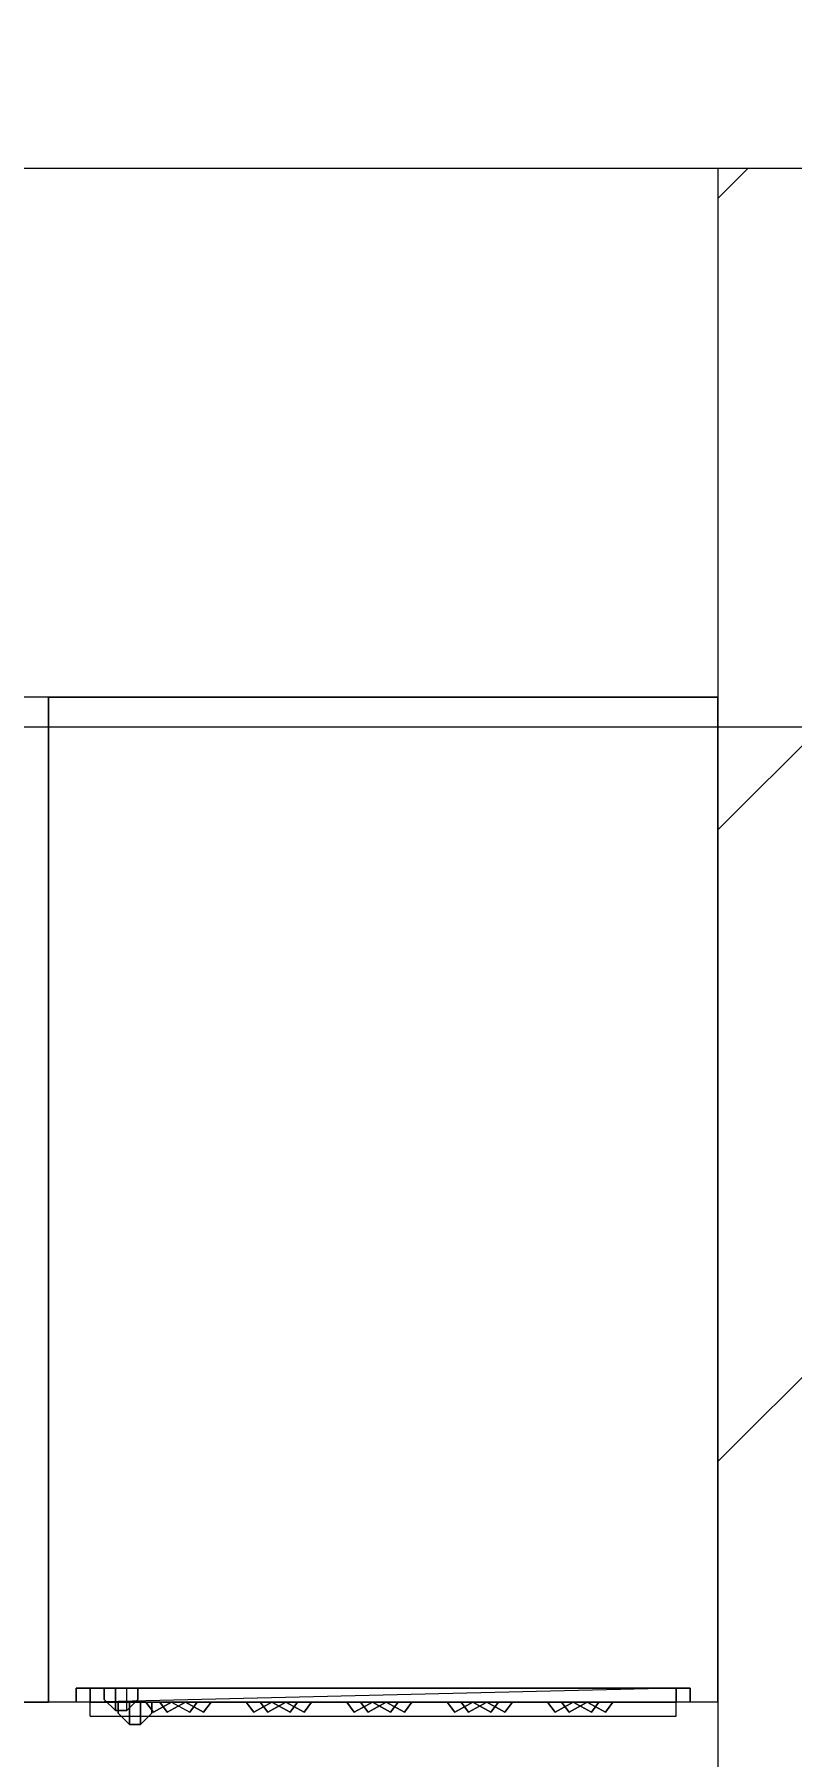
# Model space of a CAD drawing. Header units: inches. Extents: x 1913 to 24953, y -2945 to 1064.
# Drawn here: x 22859.47 to 22873.04, y 186.6 to 217.45 of the extents above; entities that cross this region are included whole.
import ezdxf

# ---------------------------------------------------------------- set-up
doc = ezdxf.new("R2010")
doc.units = ezdxf.units.IN
doc.header["$MEASUREMENT"] = 0
for name, color, linetype, lineweight in [('A-ANNO-DIMS', 211, 'Continuous', 9), ('A-WALL', 113, 'Continuous', 13), ('A-WALL-PATT', 111, 'Continuous', 50), ('G-IMPT', 8, 'Continuous', 9), ('Q-SPCQ', 91, 'Continuous', 9)]:
    doc.layers.add(name, color=color, linetype=linetype, lineweight=lineweight)
doc.styles.add('Arial', font='arial.ttf', dxfattribs={"height": 12})
doc.dimstyles.new('Linear_-_3_32__Arial', dxfattribs={"dimscale": 12, "dimtxt": 12.243113, "dimasz": 1.333333, "dimexe": 1, "dimexo": 0.666667, "dimgap": 0.666667, "dimtad": 1, "dimdec": 5, "dimrnd": 0.03125, "dimzin": 1, "dimdsep": 46, "dimlunit": 4, "dimtxsty": 'Arial', "dimblk1": 'OBLIQUE', "dimblk2": 'OBLIQUE', "dimsah": 1, "dimcen": 0.09, "dimdle": 1, "dimazin": 0, "dimtfac": 1, "dimtdec": 4, "dimtix": 1, "dimtmove": 0, "dimatfit": 3, "dimfxl": 1, "dimtvp": 1, "dimtfill": 1, "dimfrac": 2, "dimtolj": 1, "dimtzin": 0, "dimarcsym": 2})
pattern_1 = [(45, (23317.1235, 399.692), (-5.65685, 5.65685), [])]

# ---------------------------------------------------------------- blocks, each defined once
blk = doc.blocks.new('Locker_Block_-_small_296 - 12ZLKR06_dwg-421959-FloorPlan')
at = {"layer": 'G-IMPT'}
for p, q in [((0, 36), (18, 36)), ((0, 36), (0, 24)), ((18, 36), (0, 36)), ((0, 36), (0, 24)), ((0, 24), (0, 36)), ((0, 36), (0, 36)), ((0, 36), (0, 24)), ((18, 36), (0, 36)), ((18, 36), (0, 36)), ((0, 36), (0, 36)), ((18, 36), (18, 24)), ((18, 36), (18, 24)), ((18, 36), (18, 36)), ((18, 36), (18, 36)), ((18, 36), (18, 35.5)), ((18, 36), (18, 35.5)), ((17.75, 35.5), (18, 35.5)), ((17.75, 35.5), (17.75, 24.5)), ((17.75, 24.5), (17.75, 35.5)), ((17.75, 35.5), (18, 35.5)), ((17.75, 35.25), (17.75, 35.5)), ((17.75, 35.5), (17.75, 24.5)), ((17.75, 35.5), (17.75, 35.25)), ((17.75, 35.5), (17.75, 35.25)), ((17.75, 35.25), (17.75, 35.5)), ((17.75, 35.25), (17.75, 35.5)), ((17.75, 35.5), (17.75, 35.25)), ((17.75, 35.5), (17.75, 35.25)), ((17.75, 35.5), (17.75, 35.25)), ((17.75, 35.25), (17.75, 35.5)), ((17.75, 35.25), (17.75, 35.5)), ((17.75, 35.25), (17.75, 35.5)), ((17.75, 35.5), (17.75, 35.25)), ((17.75, 35.5), (17.75, 35.25)), ((17.75, 35.25), (17.75, 35.5)), ((17.75, 35.5), (17.75, 24.5)), ((17.75, 35.5), (17.75, 24.5)), ((17.75, 35.5), (17.75, 24.5)), ((17.75, 35.5), (17.75, 35.25)), ((17.75, 35.5), (17.75, 35.25)), ((17.75, 35.5), (17.75, 24.5)), ((17.75, 24.5), (17.75, 35.5)), ((17.75, 35.5), (17.75, 24.5)), ((17.75, 24.5), (17.75, 35.5)), ((17.75, 24.5), (17.75, 35.5)), ((17.75, 24.5), (17.75, 35.5)), ((17.75, 35.5), (17.75, 35.25)), ((17.75, 35.5), (17.75, 35.25)), ((17.75, 35.5), (17.75, 24.5)), ((17.75, 35.5), (17.75, 24.5)), ((17.75, 35.25), (17.75, 35.5)), ((17.75, 35.5), (17.75, 35.5)), ((17.75, 35.5), (17.75, 35.25)), ((17.75, 35.5), (17.75, 35.25)), ((17.75, 35.5), (17.75, 35.5)), ((17.75, 35.5), (17.75, 35.25)), ((17.75, 35.25), (17.75, 35.5)), ((17.75, 35.5), (17.75, 35.5)), ((17.75, 35.5), (17.75, 35.25)), ((17.75, 35.25), (17.75, 35.5)), ((17.75, 35.25), (17.75, 35.5)), ((17.75, 35.5), (17.75, 35.5)), ((17.75, 35.25), (17.75, 35.5)), ((17.75, 35.25), (17.75, 35.5)), ((17.75, 35.5), (17.75, 35.5)), ((17.75, 35.5), (17.75, 35.5)), ((17.75, 35.5), (17.75, 35.25)), ((17.75, 35.25), (17.75, 35.5)), ((17.75, 35.5), (18, 35.5)), ((17.75, 35.5), (17.75, 35.5)), ((17.75, 35.5), (17.75, 35.5)), ((17.75, 35.5), (18, 35.5)), ((17.75, 35.5), (18, 35.5)), ((17.75, 35.5), (17.75, 35.5)), ((18, 35.5), (17.75, 35.5)), ((17.75, 35.5), (17.75, 35.5)), ((17.75, 35.5), (18, 35.5)), ((17.75, 35.5), (18, 35.5)), ((17.75, 35.5), (18, 35.5)), ((17.75, 35.5), (17.75, 35.5)), ((17.75, 35.5), (18, 35.5)), ((17.75, 35.5), (17.75, 35.5)), ((18, 35.5), (17.75, 35.5)), ((18, 35.5), (17.75, 35.5)), ((18, 35.5), (18, 24.5)), ((18, 35.5), (18, 24.5)), ((18, 35.5), (18, 35.5)), ((18, 35.5), (18, 35.5)), ((18, 35.5), (18, 35.5)), ((18, 35.5), (18, 35.5)), ((18, 35.5), (18, 35.5)), ((18, 35.5), (18, 35.5)), ((18, 35.5), (18, 35.5)), ((18, 35.5), (18, 24.5)), ((18, 35.5), (18, 24.5)), ((18, 35.5), (18, 35.5)), ((18, 35.5), (18, 24.5)), ((18, 35.5), (18, 24.5)), ((18, 35.5), (18, 35.5)), ((17.75, 24.75), (17.75, 35.25)), ((18, 35.25), (17.75, 35.25)), ((17.75, 24.75), (17.75, 35.25)), ((18, 35.25), (17.75, 35.25)), ((17.75, 24.75), (17.75, 35.25)), ((17.75, 35.25), (18, 35.25)), ((17.75, 35.25), (17.75, 24.75)), ((17.75, 35.25), (18, 35.25)), ((17.75, 24.75), (17.75, 35.25)), ((18, 35.25), (17.75, 35.25)), ((17.75, 24.75), (17.75, 35.25)), ((17.75, 35.25), (18, 35.25)), ((17.75, 35.25), (17.75, 24.75)), ((17.75, 35.25), (18, 35.25)), ((17.75, 35.25), (17.75, 24.75)), ((17.75, 35.25), (18, 35.25)), ((18, 35.25), (17.75, 35.25)), ((17.75, 24.75), (17.75, 35.25)), ((17.75, 24.75), (17.75, 35.25)), ((17.75, 35.25), (18, 35.25)), ((18, 35.25), (17.75, 35.25)), ((17.75, 35.25), (17.75, 24.75)), ((17.75, 35.25), (17.75, 24.75)), ((17.75, 35.25), (18, 35.25)), ((17.75, 24.75), (17.75, 35.25)), ((17.75, 35.25), (18, 35.25)), ((17.75, 35.25), (17.75, 24.75)), ((17.75, 35.25), (18, 24.75)), ((17.75, 35.25), (18, 24.75)), ((17.75, 35.25), (18, 35.25)), ((17.75, 24.75), (17.75, 35.25)), ((17.75, 24.75), (17.75, 35.25)), ((17.75, 24.75), (17.75, 35.25)), ((17.75, 24.75), (17.75, 35.25)), ((17.75, 24.75), (17.75, 35.25)), ((17.75, 24.75), (17.75, 35.25)), ((17.75, 24.75), (17.75, 35.25)), ((17.75, 35.25), (17.75, 24.75)), ((17.75, 35.25), (17.75, 24.75)), ((17.75, 24.75), (17.75, 35.25)), ((17.75, 35.25), (17.75, 24.75)), ((17.75, 35.25), (17.75, 24.75)), ((17.75, 24.75), (17.75, 35.25)), ((17.75, 24.75), (17.75, 35.25)), ((17.75, 35.25), (17.75, 24.75)), ((17.75, 35.25), (17.75, 35.25)), ((17.75, 35.25), (17.75, 35.25)), ((17.75, 35.25), (17.75, 35.25)), ((17.75, 35.25), (17.75, 35.25)), ((17.75, 35.25), (17.75, 35.25)), ((17.75, 35.25), (17.75, 35.25)), ((18, 35.25), (17.75, 35.25)), ((18, 35.25), (17.75, 35.25)), ((17.75, 35.25), (17.75, 35.25)), ((18, 35.25), (17.75, 35.25)), ((17.75, 35.25), (17.75, 35.25)), ((17.75, 35.25), (18, 35.25)), ((18, 35.25), (17.75, 35.25)), ((17.75, 35.25), (17.75, 35.25)), ((17.75, 35.25), (18, 35.25)), ((18, 35.25), (17.75, 35.25)), ((18, 35.25), (17.75, 35.25)), ((17.75, 35.25), (17.75, 35.25)), ((18, 35.25), (17.75, 35.25)), ((17.75, 35.25), (17.75, 35.25)), ((17.75, 35.25), (18, 35.25)), ((18, 35.25), (17.75, 35.25)), ((18, 35.25), (17.75, 35.25)), ((17.75, 35.25), (17.75, 35.25)), ((18.25, 35.25), (18, 35.25)), ((18, 35.25), (18, 24.75)), ((18, 24.75), (18, 35.25)), ((18, 24.75), (18, 35.25)), ((18, 24.75), (18, 35.25)), ((18, 24.75), (18, 35.25)), ((18, 24.75), (18, 35.25)), ((18, 24.75), (18, 35.25)), ((18, 24.75), (18, 35.25)), ((18, 24.75), (18, 35.25)), ((18, 35.25), (18, 24.75)), ((18, 24.75), (18, 35.25)), ((18, 35.25), (18, 24.75)), ((18, 24.75), (18, 35.25)), ((18, 24.75), (18, 35.25)), ((18, 24.75), (18, 35.25)), ((18, 35.25), (18, 35.25)), ((18, 35.25), (18, 35.25)), ((18, 35.25), (18, 35.25)), ((18, 35.25), (18, 35.25)), ((18, 35.25), (18, 35.25)), ((18, 35.25), (18, 35.25)), ((18, 35.25), (18, 24.75)), ((18, 35.25), (18, 35.25)), ((18, 24.75), (18, 35.25)), ((18, 24.75), (18, 35.25)), ((18, 24.75), (18, 35.25)), ((18, 35.25), (18, 35.25)), ((18, 35.25), (18, 24.75)), ((18, 35.25), (18, 35.25)), ((18, 24.75), (18, 35.25)), ((18, 24.75), (18, 35.25)), ((18, 24.75), (18, 35.25)), ((18, 35.25), (18, 35.25)), ((18, 24.75), (18, 35.25)), ((18, 24.75), (18, 35.25)), ((18, 35.25), (18, 35.25)), ((18, 24.75), (18, 35.25)), ((18, 24.75), (18, 35.25)), ((18, 35.25), (18, 35.25)), ((18.25, 24.75), (18.25, 35.25)), ((18, 33.656), (18, 34.116)), ((18, 33.656), (18, 34.116)), ((18, 34.116), (18.181, 33.982)), ((18, 34.116), (18.181, 33.982)), ((18, 33.656), (18, 34.116)), ((18.181, 33.982), (18, 34.116)), ((18, 34.116), (18.181, 33.982)), ((18, 34.116), (18, 33.656)), ((18.181, 33.982), (18, 34.116)), ((18.181, 33.982), (18, 34.116)), ((18, 33.656), (18, 34.116)), ((18, 34.116), (18, 33.656)), ((18, 33.656), (18, 34.116)), ((18.181, 33.982), (18, 34.116)), ((18, 34.116), (18.181, 33.982)), ((18, 34.116), (18, 33.656)), ((18.181, 33.982), (18, 34.116)), ((18.181, 33.982), (18, 34.116)), ((18, 34.116), (18, 34.116)), ((18, 34.116), (18.181, 33.982)), ((18, 34.116), (18, 34.116)), ((18.181, 33.982), (18, 34.116)), ((18, 34.116), (18.181, 33.982)), ((18, 34.116), (18, 34.116)), ((18.181, 33.982), (18, 34.116)), ((18.181, 33.982), (18, 34.116)), ((18.181, 33.982), (18, 34.116)), ((18, 34.116), (18, 34.116)), ((18, 33.656), (18.181, 33.982)), ((18, 33.656), (18.181, 33.982)), ((18, 33.656), (18.181, 33.982)), ((18.181, 33.982), (18, 33.656)), ((18.181, 33.982), (18, 33.656)), ((18.181, 33.982), (18, 33.656)), ((18, 33.656), (18.181, 33.982)), ((18.181, 33.982), (18, 33.656)), ((18.181, 33.982), (18.181, 33.982)), ((18.181, 33.982), (18.181, 33.982)), ((18.181, 33.982), (18.181, 33.982)), ((18.181, 33.982), (18.181, 33.982)), ((18.181, 33.982), (18.181, 33.982)), ((18.181, 33.982), (18.181, 33.982)), ((18.181, 33.982), (18.181, 33.982)), ((18.181, 33.982), (18.181, 33.982)), ((18, 33.407), (18, 33.866)), ((18, 33.866), (18.181, 33.732)), ((18, 33.866), (18.181, 33.732)), ((18, 33.866), (18, 33.407)), ((18, 33.407), (18, 33.866)), ((18.181, 33.732), (18, 33.866)), ((18, 33.866), (18.181, 33.732)), ((18, 33.866), (18, 33.407)), ((18.181, 33.732), (18, 33.866)), ((18.181, 33.732), (18, 33.866)), ((18, 33.866), (18, 33.866)), ((18, 33.866), (18.181, 33.732)), ((18, 33.866), (18, 33.866)), ((18.181, 33.732), (18, 33.866)), ((18, 33.407), (18.181, 33.732)), ((18.181, 33.732), (18, 33.407)), ((18, 33.407), (18.181, 33.732)), ((18.181, 33.732), (18, 33.407)), ((18, 33.196), (18, 33.656)), ((18, 33.196), (18, 33.656)), ((18, 33.656), (18, 33.196)), ((18, 33.196), (18, 33.656)), ((18, 33.656), (18, 33.196)), ((18, 33.656), (18, 33.196)), ((18, 33.656), (18, 33.196)), ((18, 33.656), (18, 33.196)), ((18.181, 33.331), (18, 33.656)), ((18.181, 33.331), (18, 33.656)), ((18, 33.656), (18.181, 33.331)), ((18, 33.656), (18.181, 33.331)), ((18, 33.656), (18.181, 33.331)), ((18, 33.656), (18.181, 33.331)), ((18, 33.656), (18.181, 33.331)), ((18, 33.656), (18.181, 33.331)), ((18, 33.656), (18, 33.656)), ((18, 33.656), (18, 33.656)), ((18, 33.656), (18, 33.656)), ((18, 33.656), (18, 33.656)), ((18.181, 33.732), (18.181, 33.732)), ((18.181, 33.732), (18.181, 33.732)), ((18.181, 33.732), (18.181, 33.732)), ((18.181, 33.732), (18.181, 33.732)), ((18, 33.407), (18, 32.946)), ((18, 32.946), (18, 33.407)), ((18, 33.407), (18, 32.946)), ((18, 32.946), (18, 33.407)), ((18, 33.407), (18.181, 33.082)), ((18.181, 33.082), (18, 33.407)), ((18, 33.407), (18.181, 33.082)), ((18, 33.407), (18.181, 33.082)), ((18, 33.407), (18, 33.407)), ((18, 33.407), (18, 33.407)), ((18, 33.196), (18.181, 33.331)), ((18, 33.196), (18.181, 33.331)), ((18, 33.196), (18.181, 33.331)), ((18.181, 33.331), (18, 33.196)), ((18, 33.196), (18.181, 33.331)), ((18.181, 33.331), (18, 33.196)), ((18, 33.196), (18.181, 33.331)), ((18.181, 33.331), (18, 33.196)), ((18.181, 33.331), (18, 33.196)), ((18.181, 33.331), (18, 33.196)), ((18, 33.196), (18.181, 33.331)), ((18.181, 33.331), (18, 33.196)), ((18, 33.196), (18.181, 33.331)), ((18.181, 33.331), (18, 33.196)), ((18.181, 33.331), (18, 33.196)), ((18.181, 33.331), (18, 33.196)), ((18.181, 33.331), (18.181, 33.331)), ((18.181, 33.331), (18.181, 33.331)), ((18.181, 33.331), (18.181, 33.331)), ((18.181, 33.331), (18.181, 33.331)), ((18.181, 33.331), (18.181, 33.331)), ((18.181, 33.331), (18.181, 33.331)), ((18.181, 33.331), (18.181, 33.331)), ((18.181, 33.331), (18.181, 33.331)), ((18, 33.196), (18, 33.196)), ((18, 33.196), (18, 33.196)), ((18, 33.196), (18, 33.196)), ((18, 33.196), (18, 33.196)), ((18, 32.946), (18.181, 33.082)), ((18.181, 33.082), (18, 32.946)), ((18, 32.946), (18.181, 33.082)), ((18, 32.946), (18.181, 33.082)), ((18, 32.946), (18.181, 33.082)), ((18.181, 33.082), (18, 32.946)), ((18.181, 33.082), (18, 32.946)), ((18.181, 33.082), (18, 32.946)), ((18.181, 33.082), (18.181, 33.082)), ((18.181, 33.082), (18.181, 33.082)), ((18.181, 33.082), (18.181, 33.082)), ((18.181, 33.082), (18.181, 33.082)), ((18, 32.946), (18, 32.946)), ((18, 32.946), (18, 32.946)), ((18, 31.856), (18, 32.316)), ((18, 31.856), (18, 32.316)), ((18, 32.316), (18.181, 32.182)), ((18, 32.316), (18.181, 32.182)), ((18, 32.316), (18.181, 32.182)), ((18, 32.316), (18, 31.856)), ((18.181, 32.182), (18, 32.316)), ((18, 32.316), (18, 31.856)), ((18, 32.316), (18.181, 32.182)), ((18, 32.316), (18, 31.856)), ((18, 32.316), (18.181, 32.182)), ((18, 32.316), (18, 31.856)), ((18, 32.316), (18.181, 32.182)), ((18, 32.316), (18, 31.856)), ((18.181, 32.182), (18, 32.316)), ((18, 32.316), (18, 31.856)), ((18, 32.316), (18.181, 32.182)), ((18, 32.316), (18, 32.316)), ((18.181, 32.182), (18, 32.316)), ((18, 32.316), (18.181, 32.182)), ((18, 32.316), (18, 32.316)), ((18.181, 32.182), (18, 32.316)), ((18, 32.316), (18.181, 32.182)), ((18, 32.316), (18, 32.316)), ((18.181, 32.182), (18, 32.316)), ((18.181, 32.182), (18, 32.316)), ((18.181, 32.182), (18, 32.316)), ((18, 32.316), (18, 32.316)), ((18, 31.856), (18.181, 32.182)), ((18, 31.856), (18.181, 32.182)), ((18.181, 32.182), (18, 31.856)), ((18.181, 32.182), (18, 31.856)), ((18.181, 32.182), (18, 31.856)), ((18.181, 32.182), (18, 31.856)), ((18.181, 32.182), (18, 31.856)), ((18.181, 32.182), (18, 31.856)), ((18.181, 32.182), (18.181, 32.182)), ((18.181, 32.182), (18.181, 32.182)), ((18.181, 32.182), (18.181, 32.182)), ((18.181, 32.182), (18.181, 32.182)), ((18.181, 32.182), (18.181, 32.182)), ((18.181, 32.182), (18.181, 32.182)), ((18.181, 32.182), (18.181, 32.182)), ((18.181, 32.182), (18.181, 32.182)), ((18, 32.066), (18, 31.607)), ((18, 32.066), (18.181, 31.932)), ((18, 31.607), (18, 32.066)), ((18.181, 31.932), (18, 32.066)), ((18, 32.066), (18.181, 31.932)), ((18, 32.066), (18, 31.607)), ((18.181, 31.932), (18, 32.066)), ((18, 32.066), (18, 31.607)), ((18, 32.066), (18, 32.066)), ((18, 32.066), (18.181, 31.932)), ((18, 32.066), (18.181, 31.932)), ((18, 32.066), (18, 32.066)), ((18, 32.066), (18.181, 31.932)), ((18, 32.066), (18.181, 31.932)), ((18, 31.607), (18.181, 31.932)), ((18, 31.607), (18.181, 31.932)), ((18.181, 31.932), (18, 31.607)), ((18.181, 31.932), (18, 31.607)), ((18, 31.396), (18, 31.856)), ((18, 31.396), (18, 31.856)), ((18, 31.396), (18, 31.856)), ((18, 31.856), (18, 31.396)), ((18, 31.396), (18, 31.856)), ((18, 31.396), (18, 31.856)), ((18, 31.396), (18, 31.856)), ((18, 31.856), (18, 31.396)), ((18.181, 31.531), (18, 31.856)), ((18, 31.856), (18.181, 31.531)), ((18, 31.856), (18.181, 31.531)), ((18.181, 31.531), (18, 31.856)), ((18, 31.856), (18.181, 31.531)), ((18.181, 31.531), (18, 31.856)), ((18.181, 31.531), (18, 31.856)), ((18, 31.856), (18.181, 31.531)), ((18, 31.856), (18, 31.856)), ((18, 31.856), (18, 31.856)), ((18, 31.856), (18, 31.856)), ((18, 31.856), (18, 31.856)), ((18.181, 31.932), (18.181, 31.932)), ((18.181, 31.932), (18.181, 31.932)), ((18.181, 31.932), (18.181, 31.932)), ((18.181, 31.932), (18.181, 31.932)), ((18, 31.607), (18, 31.146)), ((18, 31.607), (18, 31.146)), ((18, 31.146), (18, 31.607)), ((18, 31.146), (18, 31.607)), ((18, 31.607), (18.181, 31.282)), ((18, 31.607), (18.181, 31.282)), ((18.181, 31.282), (18, 31.607)), ((18.181, 31.282), (18, 31.607)), ((18, 31.607), (18, 31.607)), ((18, 31.607), (18, 31.607)), ((18, 31.396), (18.181, 31.531)), ((18, 31.396), (18.181, 31.531)), ((18, 31.396), (18.181, 31.531)), ((18.181, 31.531), (18, 31.396)), ((18, 31.396), (18.181, 31.531)), ((18, 31.396), (18.181, 31.531)), ((18, 31.396), (18.181, 31.531)), ((18.181, 31.531), (18, 31.396)), ((18, 31.396), (18.181, 31.531)), ((18.181, 31.531), (18, 31.396)), ((18.181, 31.531), (18, 31.396)), ((18.181, 31.531), (18, 31.396)), ((18, 31.396), (18.181, 31.531)), ((18.181, 31.531), (18, 31.396)), ((18.181, 31.531), (18, 31.396)), ((18.181, 31.531), (18, 31.396)), ((18.181, 31.531), (18.181, 31.531)), ((18.181, 31.531), (18.181, 31.531)), ((18.181, 31.531), (18.181, 31.531)), ((18.181, 31.531), (18.181, 31.531)), ((18.181, 31.531), (18.181, 31.531)), ((18.181, 31.531), (18.181, 31.531)), ((18.181, 31.531), (18.181, 31.531)), ((18.181, 31.531), (18.181, 31.531)), ((18, 31.396), (18, 31.396)), ((18, 31.396), (18, 31.396)), ((18, 31.396), (18, 31.396)), ((18, 31.396), (18, 31.396)), ((18, 31.146), (18.181, 31.282)), ((18, 31.146), (18.181, 31.282)), ((18, 31.146), (18.181, 31.282)), ((18, 31.146), (18.181, 31.282)), ((18.181, 31.282), (18, 31.146)), ((18.181, 31.282), (18, 31.146)), ((18.181, 31.282), (18, 31.146)), ((18.181, 31.282), (18, 31.146)), ((18.181, 31.282), (18.181, 31.282)), ((18.181, 31.282), (18.181, 31.282)), ((18.181, 31.282), (18.181, 31.282)), ((18.181, 31.282), (18.181, 31.282)), ((18, 31.146), (18, 31.146)), ((18, 31.146), (18, 31.146)), ((18, 30.056), (18, 30.516)), ((18, 30.056), (18, 30.516)), ((18, 30.516), (18.181, 30.382)), ((18, 30.516), (18.181, 30.382)), ((18, 30.056), (18, 30.516)), ((18, 30.516), (18.181, 30.382)), ((18, 30.056), (18, 30.516)), ((18.181, 30.382), (18, 30.516)), ((18, 30.056), (18, 30.516)), ((18, 30.056), (18, 30.516)), ((18, 30.516), (18.181, 30.382)), ((18.181, 30.382), (18, 30.516)), ((18, 30.056), (18, 30.516)), ((18, 30.516), (18.181, 30.382)), ((18, 30.516), (18, 30.056)), ((18.181, 30.382), (18, 30.516)), ((18.181, 30.382), (18, 30.516)), ((18.181, 30.382), (18, 30.516)), ((18, 30.516), (18, 30.516)), ((18.181, 30.382), (18, 30.516)), ((18.181, 30.382), (18, 30.516)), ((18, 30.516), (18, 30.516)), ((18, 30.516), (18.181, 30.382)), ((18, 30.516), (18, 30.516)), ((18.181, 30.382), (18, 30.516)), ((18.181, 30.382), (18, 30.516)), ((18.181, 30.382), (18, 30.516)), ((18, 30.516), (18, 30.516)), ((18, 30.056), (18.181, 30.382)), ((18, 30.056), (18.181, 30.382)), ((18, 30.056), (18.181, 30.382)), ((18, 30.056), (18.181, 30.382)), ((18, 30.056), (18.181, 30.382)), ((18, 30.056), (18.181, 30.382)), ((18, 30.056), (18.181, 30.382)), ((18.181, 30.382), (18, 30.056)), ((18, 29.807), (18, 30.266)), ((18, 29.807), (18, 30.266)), ((18, 30.266), (18.181, 30.132)), ((18, 30.266), (18.181, 30.132)), ((18, 30.266), (18.181, 30.132)), ((18, 30.266), (18, 29.807)), ((18, 29.807), (18, 30.266)), ((18, 30.266), (18.181, 30.132)), ((18, 30.266), (18.181, 30.132)), ((18, 30.266), (18, 30.266)), ((18.181, 30.132), (18, 30.266)), ((18.181, 30.132), (18, 30.266)), ((18.181, 30.132), (18, 30.266)), ((18, 30.266), (18, 30.266)), ((18.181, 30.382), (18.181, 30.382)), ((18.181, 30.382), (18.181, 30.382)), ((18.181, 30.382), (18.181, 30.382)), ((18.181, 30.382), (18.181, 30.382)), ((18.181, 30.382), (18.181, 30.382)), ((18.181, 30.382), (18.181, 30.382)), ((18.181, 30.382), (18.181, 30.382)), ((18.181, 30.382), (18.181, 30.382)), ((18, 29.807), (18.181, 30.132)), ((18, 29.807), (18.181, 30.132)), ((18, 29.807), (18.181, 30.132)), ((18.181, 30.132), (18, 29.807)), ((18, 29.596), (18, 30.056)), ((18, 29.596), (18, 30.056)), ((18, 30.056), (18, 29.596)), ((18, 29.596), (18, 30.056)), ((18, 29.596), (18, 30.056)), ((18, 29.596), (18, 30.056)), ((18, 30.056), (18, 29.596)), ((18, 29.596), (18, 30.056)), ((18.181, 29.731), (18, 30.056)), ((18, 30.056), (18.181, 29.731)), ((18, 30.056), (18.181, 29.731)), ((18.181, 29.731), (18, 30.056)), ((18.181, 29.731), (18, 30.056)), ((18.181, 29.731), (18, 30.056)), ((18, 30.056), (18.181, 29.731)), ((18.181, 29.731), (18, 30.056)), ((18, 30.056), (18, 30.056)), ((18, 30.056), (18, 30.056)), ((18, 30.056), (18, 30.056)), ((18, 30.056), (18, 30.056)), ((18.181, 30.132), (18.181, 30.132)), ((18.181, 30.132), (18.181, 30.132)), ((18.181, 30.132), (18.181, 30.132)), ((18.181, 30.132), (18.181, 30.132)), ((18, 29.807), (18, 29.346)), ((18, 29.346), (18, 29.807)), ((18, 29.346), (18, 29.807)), ((18, 29.346), (18, 29.807)), ((18, 29.807), (18.181, 29.482)), ((18.181, 29.482), (18, 29.807)), ((18.181, 29.482), (18, 29.807)), ((18.181, 29.482), (18, 29.807)), ((18, 29.807), (18, 29.807)), ((18, 29.807), (18, 29.807)), ((18, 29.596), (18.181, 29.731)), ((18, 29.596), (18.181, 29.731)), ((18.181, 29.731), (18, 29.596)), ((18, 29.596), (18.181, 29.731)), ((18, 29.596), (18.181, 29.731)), ((18, 29.596), (18.181, 29.731)), ((18.181, 29.731), (18, 29.596)), ((18, 29.596), (18.181, 29.731)), ((18, 29.596), (18.181, 29.731)), ((18.181, 29.731), (18, 29.596)), ((18, 29.596), (18.181, 29.731)), ((18, 29.596), (18.181, 29.731)), ((18, 29.596), (18.181, 29.731)), ((18.181, 29.731), (18, 29.596)), ((18, 29.596), (18.181, 29.731)), ((18.181, 29.731), (18, 29.596)), ((18.181, 29.731), (18.181, 29.731)), ((18.181, 29.731), (18.181, 29.731)), ((18.181, 29.731), (18.181, 29.731)), ((18.181, 29.731), (18.181, 29.731)), ((18.181, 29.731), (18.181, 29.731)), ((18.181, 29.731), (18.181, 29.731)), ((18.181, 29.731), (18.181, 29.731)), ((18.181, 29.731), (18.181, 29.731)), ((18, 29.596), (18, 29.596)), ((18, 29.596), (18, 29.596)), ((18, 29.596), (18, 29.596)), ((18, 29.596), (18, 29.596)), ((18.181, 29.482), (18, 29.346)), ((18, 29.346), (18.181, 29.482)), ((18.181, 29.482), (18, 29.346)), ((18, 29.346), (18.181, 29.482)), ((18.181, 29.482), (18, 29.346)), ((18.181, 29.482), (18, 29.346)), ((18, 29.346), (18.181, 29.482)), ((18, 29.346), (18.181, 29.482)), ((18, 29.346), (18, 29.346)), ((18, 29.346), (18, 29.346)), ((18.181, 29.482), (18.181, 29.482)), ((18.181, 29.482), (18.181, 29.482)), ((18.181, 29.482), (18.181, 29.482)), ((18.181, 29.482), (18.181, 29.482)), ((18, 28.256), (18, 28.716)), ((18, 28.256), (18, 28.716)), ((18, 28.716), (18.181, 28.582)), ((18, 28.716), (18.181, 28.582)), ((18, 28.716), (18, 28.256)), ((18, 28.716), (18.181, 28.582)), ((18, 28.256), (18, 28.716)), ((18, 28.716), (18.181, 28.582)), ((18, 28.716), (18, 28.256)), ((18, 28.716), (18.181, 28.582)), ((18, 28.256), (18, 28.716)), ((18, 28.716), (18.181, 28.582)), ((18, 28.716), (18.181, 28.582)), ((18, 28.716), (18, 28.256)), ((18, 28.256), (18, 28.716)), ((18, 28.716), (18.181, 28.582)), ((18, 28.716), (18.181, 28.582)), ((18, 28.716), (18, 28.716)), ((18.181, 28.582), (18, 28.716)), ((18.181, 28.582), (18, 28.716)), ((18.181, 28.582), (18, 28.716)), ((18, 28.716), (18, 28.716)), ((18, 28.716), (18.181, 28.582)), ((18, 28.716), (18, 28.716)), ((18, 28.716), (18.181, 28.582)), ((18.181, 28.582), (18, 28.716)), ((18.181, 28.582), (18, 28.716)), ((18, 28.716), (18, 28.716)), ((18, 28.256), (18.181, 28.582)), ((18, 28.256), (18.181, 28.582)), ((18, 28.256), (18.181, 28.582)), ((18, 28.256), (18.181, 28.582)), ((18, 28.256), (18.181, 28.582)), ((18, 28.256), (18.181, 28.582)), ((18, 28.256), (18.181, 28.582)), ((18.181, 28.582), (18, 28.256)), ((18, 28.466), (18, 28.007)), ((18, 28.466), (18.181, 28.332)), ((18, 28.007), (18, 28.466)), ((18.181, 28.332), (18, 28.466)), ((18, 28.466), (18, 28.007)), ((18, 28.466), (18.181, 28.332)), ((18, 28.466), (18.181, 28.332)), ((18, 28.466), (18, 28.007)), ((18.181, 28.332), (18, 28.466)), ((18.181, 28.332), (18, 28.466)), ((18, 28.466), (18, 28.466)), ((18.181, 28.332), (18, 28.466)), ((18.181, 28.332), (18, 28.466)), ((18, 28.466), (18, 28.466)), ((18.181, 28.582), (18.181, 28.582)), ((18.181, 28.582), (18.181, 28.582)), ((18.181, 28.582), (18.181, 28.582)), ((18.181, 28.582), (18.181, 28.582)), ((18.181, 28.582), (18.181, 28.582)), ((18.181, 28.582), (18.181, 28.582)), ((18.181, 28.582), (18.181, 28.582)), ((18.181, 28.582), (18.181, 28.582)), ((18, 28.007), (18.181, 28.332)), ((18, 28.007), (18.181, 28.332)), ((18, 28.007), (18.181, 28.332)), ((18.181, 28.332), (18, 28.007)), ((18, 27.796), (18, 28.256)), ((18, 27.796), (18, 28.256)), ((18, 27.796), (18, 28.256)), ((18, 27.796), (18, 28.256)), ((18, 27.796), (18, 28.256)), ((18, 27.796), (18, 28.256)), ((18, 27.796), (18, 28.256)), ((18, 28.256), (18, 27.796)), ((18, 28.256), (18.181, 27.931)), ((18, 28.256), (18.181, 27.931)), ((18.181, 27.931), (18, 28.256)), ((18.181, 27.931), (18, 28.256)), ((18, 28.256), (18.181, 27.931)), ((18.181, 27.931), (18, 28.256)), ((18, 28.256), (18.181, 27.931)), ((18.181, 27.931), (18, 28.256)), ((18, 28.256), (18, 28.256)), ((18, 28.256), (18, 28.256)), ((18, 28.256), (18, 28.256)), ((18, 28.256), (18, 28.256)), ((18.181, 28.332), (18.181, 28.332)), ((18.181, 28.332), (18.181, 28.332)), ((18.181, 28.332), (18.181, 28.332)), ((18.181, 28.332), (18.181, 28.332)), ((18, 27.546), (18, 28.007)), ((18, 28.007), (18, 27.546)), ((18, 27.546), (18, 28.007)), ((18, 27.546), (18, 28.007)), ((18.181, 27.682), (18, 28.007)), ((18, 28.007), (18.181, 27.682)), ((18.181, 27.682), (18, 28.007)), ((18.181, 27.682), (18, 28.007)), ((18, 28.007), (18, 28.007)), ((18, 28.007), (18, 28.007)), ((18, 27.796), (18.181, 27.931)), ((18, 27.796), (18.181, 27.931)), ((18, 27.796), (18.181, 27.931)), ((18.181, 27.931), (18, 27.796)), ((18, 27.796), (18.181, 27.931)), ((18.181, 27.931), (18, 27.796)), ((18, 27.796), (18.181, 27.931)), ((18.181, 27.931), (18, 27.796)), ((18, 27.796), (18.181, 27.931)), ((18, 27.796), (18.181, 27.931)), ((18, 27.796), (18.181, 27.931)), ((18, 27.796), (18.181, 27.931)), ((18.181, 27.931), (18, 27.796)), ((18.181, 27.931), (18, 27.796)), ((18, 27.796), (18.181, 27.931)), ((18.181, 27.931), (18, 27.796)), ((18, 27.796), (18, 27.796)), ((18, 27.796), (18, 27.796)), ((18, 27.796), (18, 27.796)), ((18, 27.796), (18, 27.796)), ((18.181, 27.931), (18.181, 27.931)), ((18.181, 27.931), (18.181, 27.931)), ((18.181, 27.931), (18.181, 27.931)), ((18.181, 27.931), (18.181, 27.931)), ((18.181, 27.931), (18.181, 27.931)), ((18.181, 27.931), (18.181, 27.931)), ((18.181, 27.931), (18.181, 27.931)), ((18.181, 27.931), (18.181, 27.931)), ((18, 27.546), (18.181, 27.682)), ((18, 27.546), (18.181, 27.682)), ((18, 27.546), (18.181, 27.682)), ((18.181, 27.682), (18, 27.546)), ((18.181, 27.682), (18, 27.546)), ((18.181, 27.682), (18, 27.546)), ((18, 27.546), (18.181, 27.682)), ((18.181, 27.682), (18, 27.546)), ((18, 27.546), (18, 27.546)), ((18, 27.546), (18, 27.546)), ((18.181, 27.682), (18.181, 27.682)), ((18.181, 27.682), (18.181, 27.682)), ((18.181, 27.682), (18.181, 27.682)), ((18.181, 27.682), (18.181, 27.682)), ((18, 26.916), (18, 26.456)), ((18, 26.916), (18.181, 26.782)), ((18, 26.916), (18, 26.456)), ((18, 26.916), (18.181, 26.782)), ((18, 26.456), (18, 26.916)), ((18, 26.916), (18.181, 26.782)), ((18, 26.456), (18, 26.916)), ((18.181, 26.782), (18, 26.916)), ((18, 26.456), (18, 26.916)), ((18, 26.456), (18, 26.916)), ((18, 26.916), (18.181, 26.782)), ((18.181, 26.782), (18, 26.916)), ((18, 26.916), (18.181, 26.782)), ((18, 26.916), (18, 26.456)), ((18, 26.456), (18, 26.916)), ((18.181, 26.782), (18, 26.916)), ((18.181, 26.782), (18, 26.916)), ((18.181, 26.782), (18, 26.916)), ((18, 26.916), (18, 26.916)), ((18, 26.916), (18.181, 26.782)), ((18, 26.916), (18, 26.916)), ((18.181, 26.782), (18, 26.916)), ((18, 26.916), (18.181, 26.782)), ((18, 26.916), (18, 26.916)), ((18.181, 26.782), (18, 26.916)), ((18.181, 26.782), (18, 26.916)), ((18.181, 26.782), (18, 26.916)), ((18, 26.916), (18, 26.916)), ((18, 26.456), (18.181, 26.782)), ((18, 26.456), (18.181, 26.782)), ((18, 26.456), (18.181, 26.782)), ((18, 26.456), (18.181, 26.782)), ((18, 26.456), (18.181, 26.782)), ((18, 26.456), (18.181, 26.782)), ((18.181, 26.782), (18, 26.456)), ((18, 26.456), (18.181, 26.782)), ((18, 26.207), (18, 26.666)), ((18, 26.666), (18.181, 26.532)), ((18, 26.207), (18, 26.666)), ((18.181, 26.532), (18, 26.666)), ((18, 26.207), (18, 26.666)), ((18, 26.666), (18.181, 26.532)), ((18, 26.207), (18, 26.666)), ((18.181, 26.532), (18, 26.666)), ((18, 26.666), (18.181, 26.532)), ((18, 26.666), (18, 26.666)), ((18.181, 26.532), (18, 26.666)), ((18.181, 26.532), (18, 26.666)), ((18.181, 26.532), (18, 26.666)), ((18, 26.666), (18, 26.666)), ((18, 26.207), (18.181, 26.532)), ((18, 26.207), (18.181, 26.532)), ((18, 26.207), (18.181, 26.532)), ((18, 26.207), (18.181, 26.532)), ((18.181, 26.782), (18.181, 26.782)), ((18.181, 26.782), (18.181, 26.782)), ((18.181, 26.782), (18.181, 26.782)), ((18.181, 26.782), (18.181, 26.782)), ((18.181, 26.782), (18.181, 26.782)), ((18.181, 26.782), (18.181, 26.782)), ((18.181, 26.782), (18.181, 26.782)), ((18.181, 26.782), (18.181, 26.782)), ((18.181, 26.532), (18.181, 26.532)), ((18.181, 26.532), (18.181, 26.532)), ((18.181, 26.532), (18.181, 26.532)), ((18.181, 26.532), (18.181, 26.532)), ((18, 25.996), (18, 26.456)), ((18, 25.996), (18, 26.456)), ((18, 26.456), (18, 25.996)), ((18, 25.996), (18, 26.456)), ((18, 26.456), (18, 25.996)), ((18, 26.456), (18, 25.996)), ((18, 25.996), (18, 26.456)), ((18, 25.996), (18, 26.456)), ((18.181, 26.131), (18, 26.456)), ((18.181, 26.131), (18, 26.456)), ((18, 26.456), (18.181, 26.131)), ((18.181, 26.131), (18, 26.456)), ((18, 26.456), (18.181, 26.131)), ((18.181, 26.131), (18, 26.456)), ((18.181, 26.131), (18, 26.456)), ((18.181, 26.131), (18, 26.456)), ((18, 26.456), (18, 26.456)), ((18, 26.456), (18, 26.456)), ((18, 26.456), (18, 26.456)), ((18, 26.456), (18, 26.456)), ((18, 26.207), (18, 25.746)), ((18, 25.746), (18, 26.207)), ((18, 25.746), (18, 26.207)), ((18, 25.746), (18, 26.207)), ((18, 26.207), (18.181, 25.882)), ((18.181, 25.882), (18, 26.207)), ((18.181, 25.882), (18, 26.207)), ((18.181, 25.882), (18, 26.207)), ((18, 26.207), (18, 26.207)), ((18, 26.207), (18, 26.207)), ((18, 25.996), (18.181, 26.131)), ((18, 25.996), (18.181, 26.131)), ((18.181, 26.131), (18, 25.996)), ((18.181, 26.131), (18, 25.996)), ((18.181, 26.131), (18, 25.996)), ((18.181, 26.131), (18, 25.996)), ((18.181, 26.131), (18, 25.996)), ((18, 25.996), (18.181, 26.131)), ((18, 25.996), (18.181, 26.131)), ((18, 25.996), (18.181, 26.131)), ((18, 25.996), (18.181, 26.131)), ((18.181, 26.131), (18, 25.996)), ((18.181, 26.131), (18, 25.996)), ((18.181, 26.131), (18, 25.996)), ((18, 25.996), (18.181, 26.131)), ((18, 25.996), (18.181, 26.131)), ((18, 25.996), (18, 25.996)), ((18, 25.996), (18, 25.996)), ((18, 25.996), (18, 25.996)), ((18, 25.996), (18, 25.996)), ((18.181, 26.131), (18.181, 26.131)), ((18.181, 26.131), (18.181, 26.131)), ((18.181, 26.131), (18.181, 26.131)), ((18.181, 26.131), (18.181, 26.131)), ((18.181, 26.131), (18.181, 26.131)), ((18.181, 26.131), (18.181, 26.131)), ((18.181, 26.131), (18.181, 26.131)), ((18.181, 26.131), (18.181, 26.131)), ((18.181, 25.882), (18, 25.746)), ((18, 25.746), (18.181, 25.882)), ((18, 25.746), (18.181, 25.882)), ((18, 25.746), (18.181, 25.882)), ((18, 25.746), (18.181, 25.882)), ((18.181, 25.882), (18, 25.746)), ((18, 25.746), (18.181, 25.882)), ((18.181, 25.882), (18, 25.746)), ((18, 25.652), (18, 25.853)), ((18, 25.652), (18, 25.853)), ((18, 25.853), (18, 25.853)), ((18, 25.652), (18, 25.853)), ((18, 25.853), (18, 25.652)), ((18, 25.853), (18, 25.853)), ((18, 25.652), (18, 25.853)), ((18, 25.853), (18, 25.853)), ((18, 25.853), (18, 25.652)), ((18, 25.853), (18, 25.853)), ((18, 25.853), (18, 25.652)), ((18, 25.853), (18, 25.652)), ((18.2, 25.853), (18, 25.853)), ((18.2, 25.853), (18, 25.853)), ((18.2, 25.853), (18, 25.853)), ((18.2, 25.853), (18, 25.853)), ((18.2, 25.853), (18, 25.853)), ((18, 25.853), (18.2, 25.853)), ((18, 25.853), (18.2, 25.853)), ((18, 25.853), (18.2, 25.853)), ((18, 25.746), (18, 25.746)), ((18, 25.746), (18, 25.746)), ((18, 25.652), (18, 25.452)), ((18, 25.652), (18, 25.452)), ((18, 25.652), (18, 25.452)), ((18, 25.452), (18, 25.652)), ((18, 25.452), (18, 25.652)), ((18, 25.452), (18, 25.652)), ((18, 25.652), (18, 25.452)), ((18, 25.452), (18, 25.652)), ((18.402, 25.652), (18, 25.652)), ((18, 25.652), (18.402, 25.652)), ((18, 25.652), (18.402, 25.652)), ((18, 25.652), (18.402, 25.652)), ((18.402, 25.652), (18, 25.652)), ((18, 25.652), (18.402, 25.652)), ((18.402, 25.652), (18, 25.652)), ((18, 25.652), (18.402, 25.652)), ((18.181, 25.882), (18.181, 25.882)), ((18.181, 25.882), (18.181, 25.882)), ((18.181, 25.882), (18.181, 25.882)), ((18.181, 25.882), (18.181, 25.882)), ((18.402, 25.652), (18.2, 25.853)), ((18.2, 25.853), (18.402, 25.652)), ((18.2, 25.853), (18.402, 25.652)), ((18.2, 25.853), (18.402, 25.652)), ((18.402, 25.652), (18.2, 25.853)), ((18.2, 25.853), (18.402, 25.652)), ((18.402, 25.652), (18.2, 25.853)), ((18.2, 25.853), (18.402, 25.652)), ((18.2, 25.853), (18.2, 25.853)), ((18.2, 25.853), (18.2, 25.853)), ((18.2, 25.853), (18.2, 25.853)), ((18.2, 25.853), (18.2, 25.853)), ((18.402, 25.652), (18.402, 25.452)), ((18.402, 25.452), (18.402, 25.652)), ((18.402, 25.452), (18.402, 25.652)), ((18.402, 25.452), (18.402, 25.652)), ((18.402, 25.452), (18.402, 25.652)), ((18.402, 25.652), (18.402, 25.452)), ((18.402, 25.652), (18.402, 25.452)), ((18.402, 25.652), (18.402, 25.452)), ((18.402, 25.652), (18.402, 25.652)), ((18.402, 25.652), (18.402, 25.652)), ((18.402, 25.652), (18.402, 25.652)), ((18.402, 25.652), (18.402, 25.652)), ((17.75, 25.403), (17.75, 25.603)), ((17.75, 25.603), (17.75, 25.603)), ((17.75, 25.403), (17.75, 25.603)), ((17.75, 25.603), (17.75, 25.403)), ((17.75, 25.603), (17.75, 25.603)), ((17.75, 25.403), (17.75, 25.603)), ((17.951, 25.603), (17.75, 25.603)), ((17.75, 25.603), (17.951, 25.603)), ((17.75, 25.603), (17.951, 25.603)), ((17.951, 25.603), (17.75, 25.603)), ((17.75, 25.202), (17.75, 25.403)), ((17.75, 25.202), (17.75, 25.403)), ((17.75, 25.202), (17.75, 25.403)), ((17.75, 25.202), (17.75, 25.403)), ((18.152, 25.403), (17.75, 25.403)), ((18.152, 25.403), (17.75, 25.403)), ((18.152, 25.403), (17.75, 25.403)), ((18.152, 25.403), (17.75, 25.403)), ((18.152, 25.403), (17.951, 25.603)), ((18.152, 25.403), (17.951, 25.603)), ((18.152, 25.403), (17.951, 25.603)), ((18.152, 25.403), (17.951, 25.603)), ((17.951, 25.603), (17.951, 25.603)), ((17.951, 25.603), (17.951, 25.603)), ((18, 25.252), (18, 25.452)), ((18, 25.252), (18, 25.452)), ((18, 25.452), (18, 25.252)), ((18, 25.252), (18, 25.452)), ((18, 25.452), (18, 25.252)), ((18, 25.452), (18, 25.252)), ((18, 25.452), (18, 25.252)), ((18, 25.252), (18, 25.452)), ((18.402, 25.452), (18, 25.452)), ((18.402, 25.452), (18, 25.452)), ((18.402, 25.452), (18, 25.452)), ((18.402, 25.452), (18, 25.452)), ((18.402, 25.452), (18, 25.452)), ((18, 25.452), (18.402, 25.452)), ((18, 25.452), (18.402, 25.452)), ((18, 25.452), (18.402, 25.452)), ((18.152, 25.403), (18.152, 25.202)), ((18.152, 25.202), (18.152, 25.403)), ((18.152, 25.202), (18.152, 25.403)), ((18.152, 25.403), (18.152, 25.202)), ((18.152, 25.403), (18.152, 25.403)), ((18.152, 25.403), (18.152, 25.403)), ((18.402, 25.452), (18.2, 25.252)), ((18.2, 25.252), (18.402, 25.452)), ((18.402, 25.452), (18.2, 25.252)), ((18.2, 25.252), (18.402, 25.452)), ((18.402, 25.452), (18.2, 25.252)), ((18.402, 25.452), (18.2, 25.252)), ((18.2, 25.252), (18.402, 25.452)), ((18.402, 25.452), (18.2, 25.252)), ((18.402, 25.452), (18.402, 25.452)), ((18.402, 25.452), (18.402, 25.452)), ((18.402, 25.452), (18.402, 25.452)), ((18.402, 25.452), (18.402, 25.452)), ((17.75, 25.202), (17.75, 25.002)), ((17.75, 25.002), (17.75, 25.202)), ((17.75, 25.202), (17.75, 25.002)), ((17.75, 25.202), (17.75, 25.002)), ((18.152, 25.202), (17.75, 25.202)), ((18.152, 25.202), (17.75, 25.202)), ((18.152, 25.202), (17.75, 25.202)), ((17.75, 25.202), (18.152, 25.202)), ((17.75, 25.002), (17.75, 25.002)), ((17.75, 25.002), (17.75, 25.002)), ((17.951, 25.002), (17.75, 25.002)), ((17.951, 25.002), (17.75, 25.002)), ((17.951, 25.002), (17.75, 25.002)), ((17.75, 25.002), (17.951, 25.002)), ((17.951, 25.002), (18.152, 25.202)), ((17.951, 25.002), (18.152, 25.202)), ((18.152, 25.202), (17.951, 25.002)), ((18.152, 25.202), (17.951, 25.002)), ((17.951, 25.002), (17.951, 25.002)), ((17.951, 25.002), (17.951, 25.002)), ((18, 25.252), (18, 25.252)), ((18, 25.252), (18, 25.252)), ((18, 25.252), (18, 25.252)), ((18, 25.252), (18, 25.252)), ((18, 25.252), (18.2, 25.252)), ((18.2, 25.252), (18, 25.252)), ((18.2, 25.252), (18, 25.252)), ((18, 25.252), (18.2, 25.252)), ((18.2, 25.252), (18, 25.252)), ((18, 25.252), (18.2, 25.252)), ((18, 25.252), (18.2, 25.252)), ((18, 25.252), (18.2, 25.252)), ((18.152, 25.202), (18.152, 25.202)), ((18.152, 25.202), (18.152, 25.202)), ((18.2, 25.252), (18.2, 25.252)), ((18.2, 25.252), (18.2, 25.252)), ((18.2, 25.252), (18.2, 25.252)), ((18.2, 25.252), (18.2, 25.252)), ((17.75, 24.75), (18, 24.75)), ((17.75, 24.75), (18, 24.75)), ((18, 24.75), (17.75, 24.75)), ((17.75, 24.75), (18, 24.75)), ((17.75, 24.75), (18, 24.75)), ((18, 24.75), (17.75, 24.75)), ((17.75, 24.75), (18, 24.75)), ((17.75, 24.75), (18, 24.75)), ((18, 24.75), (17.75, 24.75)), ((18, 24.75), (17.75, 24.75)), ((17.75, 24.75), (18, 24.75)), ((18, 24.75), (17.75, 24.75)), ((18, 24.75), (17.75, 24.75)), ((17.75, 24.75), (18, 24.75)), ((17.75, 24.75), (17.75, 24.5)), ((17.75, 24.75), (17.75, 24.5)), ((17.75, 24.75), (17.75, 24.5)), ((17.75, 24.5), (17.75, 24.75)), ((17.75, 24.5), (17.75, 24.75)), ((17.75, 24.5), (17.75, 24.75)), ((17.75, 24.5), (17.75, 24.75)), ((17.75, 24.75), (17.75, 24.5)), ((17.75, 24.75), (17.75, 24.5)), ((17.75, 24.5), (17.75, 24.75)), ((17.75, 24.75), (17.75, 24.5)), ((17.75, 24.5), (17.75, 24.75)), ((17.75, 24.5), (17.75, 24.75)), ((17.75, 24.5), (17.75, 24.75)), ((17.75, 24.5), (17.75, 24.75)), ((17.75, 24.5), (17.75, 24.75)), ((17.75, 24.75), (17.75, 24.5)), ((17.75, 24.75), (17.75, 24.5)), ((17.75, 24.75), (17.75, 24.75)), ((17.75, 24.75), (17.75, 24.5)), ((17.75, 24.75), (17.75, 24.5)), ((17.75, 24.5), (17.75, 24.75)), ((17.75, 24.75), (17.75, 24.75)), ((17.75, 24.5), (17.75, 24.75)), ((17.75, 24.75), (17.75, 24.75)), ((17.75, 24.75), (17.75, 24.5)), ((17.75, 24.75), (17.75, 24.5)), ((17.75, 24.75), (17.75, 24.5)), ((17.75, 24.75), (17.75, 24.75)), ((17.75, 24.5), (17.75, 24.75)), ((17.75, 24.75), (17.75, 24.75)), ((17.75, 24.75), (17.75, 24.5)), ((17.75, 24.75), (17.75, 24.5)), ((17.75, 24.75), (17.75, 24.75)), ((17.75, 24.75), (17.75, 24.5)), ((17.75, 24.75), (17.75, 24.5)), ((18, 24.75), (17.75, 24.75)), ((17.75, 24.75), (17.75, 24.75)), ((17.75, 24.75), (18, 24.75)), ((18, 24.75), (17.75, 24.75)), ((17.75, 24.75), (17.75, 24.75)), ((17.75, 24.75), (18, 24.75)), ((18, 24.75), (17.75, 24.75)), ((18, 24.75), (17.75, 24.75)), ((17.75, 24.75), (17.75, 24.75)), ((18, 24.75), (17.75, 24.75)), ((18, 24.75), (17.75, 24.75)), ((17.75, 24.75), (17.75, 24.75)), ((18, 24.75), (17.75, 24.75)), ((18, 24.75), (17.75, 24.75)), ((17.75, 24.75), (17.75, 24.75)), ((18, 24.75), (17.75, 24.75)), ((18, 24.75), (17.75, 24.75)), ((17.75, 24.75), (17.75, 24.75)), ((18.25, 24.75), (18, 24.75)), ((18, 24.75), (18, 24.75)), ((18, 24.75), (18, 24.75)), ((18, 24.75), (18, 24.75)), ((18, 24.75), (18, 24.75)), ((18, 24.75), (18, 24.75)), ((18, 24.75), (18, 24.75)), ((18, 24.75), (18, 24.75)), ((18, 24.75), (18, 24.75)), ((18, 24.75), (18, 24.75)), ((18, 24.75), (18, 24.75)), ((18, 24.75), (18, 24.75)), ((18, 24.75), (18, 24.75)), ((18, 24.5), (17.75, 24.5)), ((17.75, 24.5), (18, 24.5)), ((17.75, 24.5), (17.75, 24.5)), ((17.75, 24.5), (17.75, 24.5)), ((17.75, 24.5), (17.75, 24.5)), ((17.75, 24.5), (17.75, 24.5)), ((17.75, 24.5), (17.75, 24.5)), ((17.75, 24.5), (17.75, 24.5)), ((17.75, 24.5), (17.75, 24.5)), ((17.75, 24.5), (17.75, 24.5)), ((17.75, 24.5), (18, 24.5)), ((18, 24.5), (17.75, 24.5)), ((17.75, 24.5), (18, 24.5)), ((17.75, 24.5), (17.75, 24.5)), ((18, 24.5), (17.75, 24.5)), ((17.75, 24.5), (18, 24.5)), ((17.75, 24.5), (17.75, 24.5)), ((18, 24.5), (17.75, 24.5)), ((17.75, 24.5), (18, 24.5)), ((17.75, 24.5), (17.75, 24.5)), ((17.75, 24.5), (17.75, 24.5)), ((17.75, 24.5), (18, 24.5)), ((17.75, 24.5), (18, 24.5)), ((17.75, 24.5), (18, 24.5)), ((18, 24.5), (18, 24.5)), ((18, 24.5), (18, 24.5)), ((18, 24.5), (18, 24.5)), ((18, 24.5), (18, 24.5)), ((18, 24.5), (18, 24.5)), ((18, 24.5), (18, 24.5)), ((18, 24.5), (18, 24.5)), ((18, 24.5), (18, 24.5)), ((18, 24.5), (18, 24)), ((18, 24.5), (18, 24.5)), ((18, 24.5), (18, 24)), ((0, 24), (0, 12)), ((0, 24), (0, 12)), ((18, 24), (0, 24)), ((18, 24), (0, 24)), ((0, 24), (0, 12)), ((0, 24), (0, 12)), ((0, 24), (0, 24)), ((0, 24), (0, 24)), ((0, 24), (18, 24)), ((0, 24), (18, 24)), ((0, 24), (0, 24)), ((0, 24), (18, 24)), ((0, 24), (18, 24)), ((18, 24), (18, 12)), ((18, 12), (18, 24)), ((18, 24), (18, 24)), ((18, 24), (18, 24)), ((18, 24), (18, 23.5)), ((18, 23.5), (18, 24)), ((18, 24), (18, 24))]:
    blk.add_line(p, q, dxfattribs=at)
blk = doc.blocks.new('Locker_Block_-_small_296 - Locker_Block_-_small_296-421965-FloorPlan')
blk.add_blockref('Locker_Block_-_small_296 - 12ZLKR06_dwg-421959-FloorPlan', (0, 0))
blk = doc.blocks.new('_Oblique')
at = {"color": 0, "linetype": 'ByBlock', "lineweight": -2}
blk.add_line((-0.5, -0.5), (0.5, 0.5), dxfattribs=at)
blk = doc.blocks.new('*D739')
at = {"layer": 'A-ANNO-DIMS', "color": 0, "lineweight": -2, "transparency": 16777216}
for p, q in [((22636.725, 249.504), (22636.725, 264.818)), ((22876.725, 218.044), (22876.725, 264.818)), ((22888.725, 252.818), (22624.725, 252.818))]:
    blk.add_line(p, q, dxfattribs=at)
at = {"layer": 'Defpoints', "color": 0, "lineweight": 0, "transparency": 16777216}
for p in [(22636.725, 252.818), (22636.725, 241.504), (22876.725, 210.044)]:
    blk.add_point(p, dxfattribs=at)
at = {"layer": 'A-ANNO-DIMS', "color": 0, "lineweight": -2, "transparency": 16777216, "xscale": 16, "yscale": 16, "zscale": 16, "rotation": 180}
blk.add_blockref('_Oblique', (22636.725, 252.818), dxfattribs=at)
at = {"layer": 'A-ANNO-DIMS', "color": 0, "lineweight": -2, "transparency": 16777216, "xscale": 16, "yscale": 16, "zscale": 16}
blk.add_blockref('_Oblique', (22876.725, 252.818), dxfattribs=at)
at = {"layer": 'A-ANNO-DIMS', "color": 0, "lineweight": 0, "transparency": 16777216, "insert": (22756.725, 266.945), "char_height": 12, "width": 62.38337, "attachment_point": 5, "style": 'Arial'}
blk.add_mtext('\\A1;20\'-0"', dxfattribs=at)

msp = doc.modelspace()

# ---------------------------------------------------------------- hatches: boundary and pattern name
at = {"layer": 'A-WALL-PATT', "lineweight": 0}
h = msp.add_hatch(dxfattribs=at)
h.set_pattern_fill('FP_2', color=256, style=0, pattern_type=2)
h.set_pattern_definition(pattern_1)
h.paths.add_polyline_path([(22943.725, 215.043658), (22943.725, 205.043658), (22977.725, 205.043658), (22977.725, 215.043658)])
h.paths.add_polyline_path([(22907.725, 205.043658), (22907.725, 215.043658), (22871.725, 215.043658), (22871.725, 205.043658)])
h = msp.add_hatch(dxfattribs=at)
h.set_pattern_fill('FP_2', color=256, style=0, pattern_type=2)
h.set_pattern_definition(pattern_1)
h.paths.add_polyline_path([(22871.725, 141.043658), (22881.725, 141.043658), (22881.725, 205.043658), (22871.725, 205.043658)])
h.paths.add_polyline_path([(22881.725, 36.043658), (22871.725, 36.043658), (22871.725, -48.956342), (22881.725, -48.956342)])
h.paths.add_polyline_path([(22871.725, 72.043658), (22881.725, 72.043658), (22881.725, 105.043658), (22871.725, 105.043658)])

# ---------------------------------------------------------------- linework, layer by layer
at = {"layer": 'A-WALL', "lineweight": 0}
for p, q in [((22907.725, 215.043658), (22663.725, 215.043658)), ((22871.725, 215.043658), (22871.725, 141.043658)), ((22797.725, 205.043658), (22907.725, 205.043658))]:
    msp.add_line(p, q, dxfattribs=at)

# ---------------------------------------------------------------- block references
at = {"layer": 'Q-SPCQ', "lineweight": 0, "rotation": 269.9999999999998}
msp.add_blockref('Locker_Block_-_small_296 - Locker_Block_-_small_296-421965-FloorPlan', (22835.725, 205.571217), dxfattribs=at)

# ---------------------------------------------------------------- dimensions: what is measured, and where the dimension line sits
at = {"layer": 'A-ANNO-DIMS', "color": 1, "lineweight": 0}
dim = msp.add_linear_dim(base=(22636.725, 252.818048), p1=(22876.725, 210.043658), p2=(22636.725, 241.504339), dimstyle='Linear_-_3_32__Arial', override={"dimpost": '<>', "dimfxl": 60, "dimtfill": 0}, dxfattribs=at)
dim.commit()
dim.dimension.update_dxf_attribs({"geometry": '*D739', "text_midpoint": (22756.725, 266.944924)})

doc.saveas('drawing.dxf')
